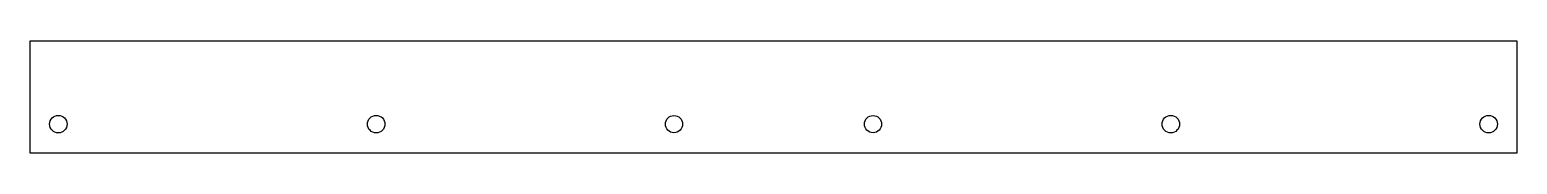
# Model space of a CAD drawing. Header units: millimetres. Extents: x -255 to 213, y -400 to -365.
import ezdxf

# ---------------------------------------------------------------- set-up
doc = ezdxf.new("R2010")
doc.units = ezdxf.units.MM
doc.layers.get('0').update_dxf_attribs({"linetype": 'CONTINUOUS'})

msp = doc.modelspace()

# ---------------------------------------------------------------- linework, layer by layer
msp.add_lwpolyline([(213, -365), (-255, -365), (-255, -400), (213, -400)], close=True)
msp.add_lwpolyline([(213, -365), (-255, -365), (-255, -400), (213, -400)], close=True)
for centre, radius in [((-246, -391), 2.75), ((-246, -391), 2.75), ((-146, -391), 2.75), ((-146, -391), 2.75), ((-52.31, -391), 2.7), ((-52.31, -391), 2.7), ((10.31, -391), 2.7), ((10.31, -391), 2.7), ((104, -391), 2.75), ((104, -391), 2.75), ((204, -391), 2.75), ((204, -391), 2.75)]:
    msp.add_circle(centre, radius)

doc.saveas('drawing.dxf')
